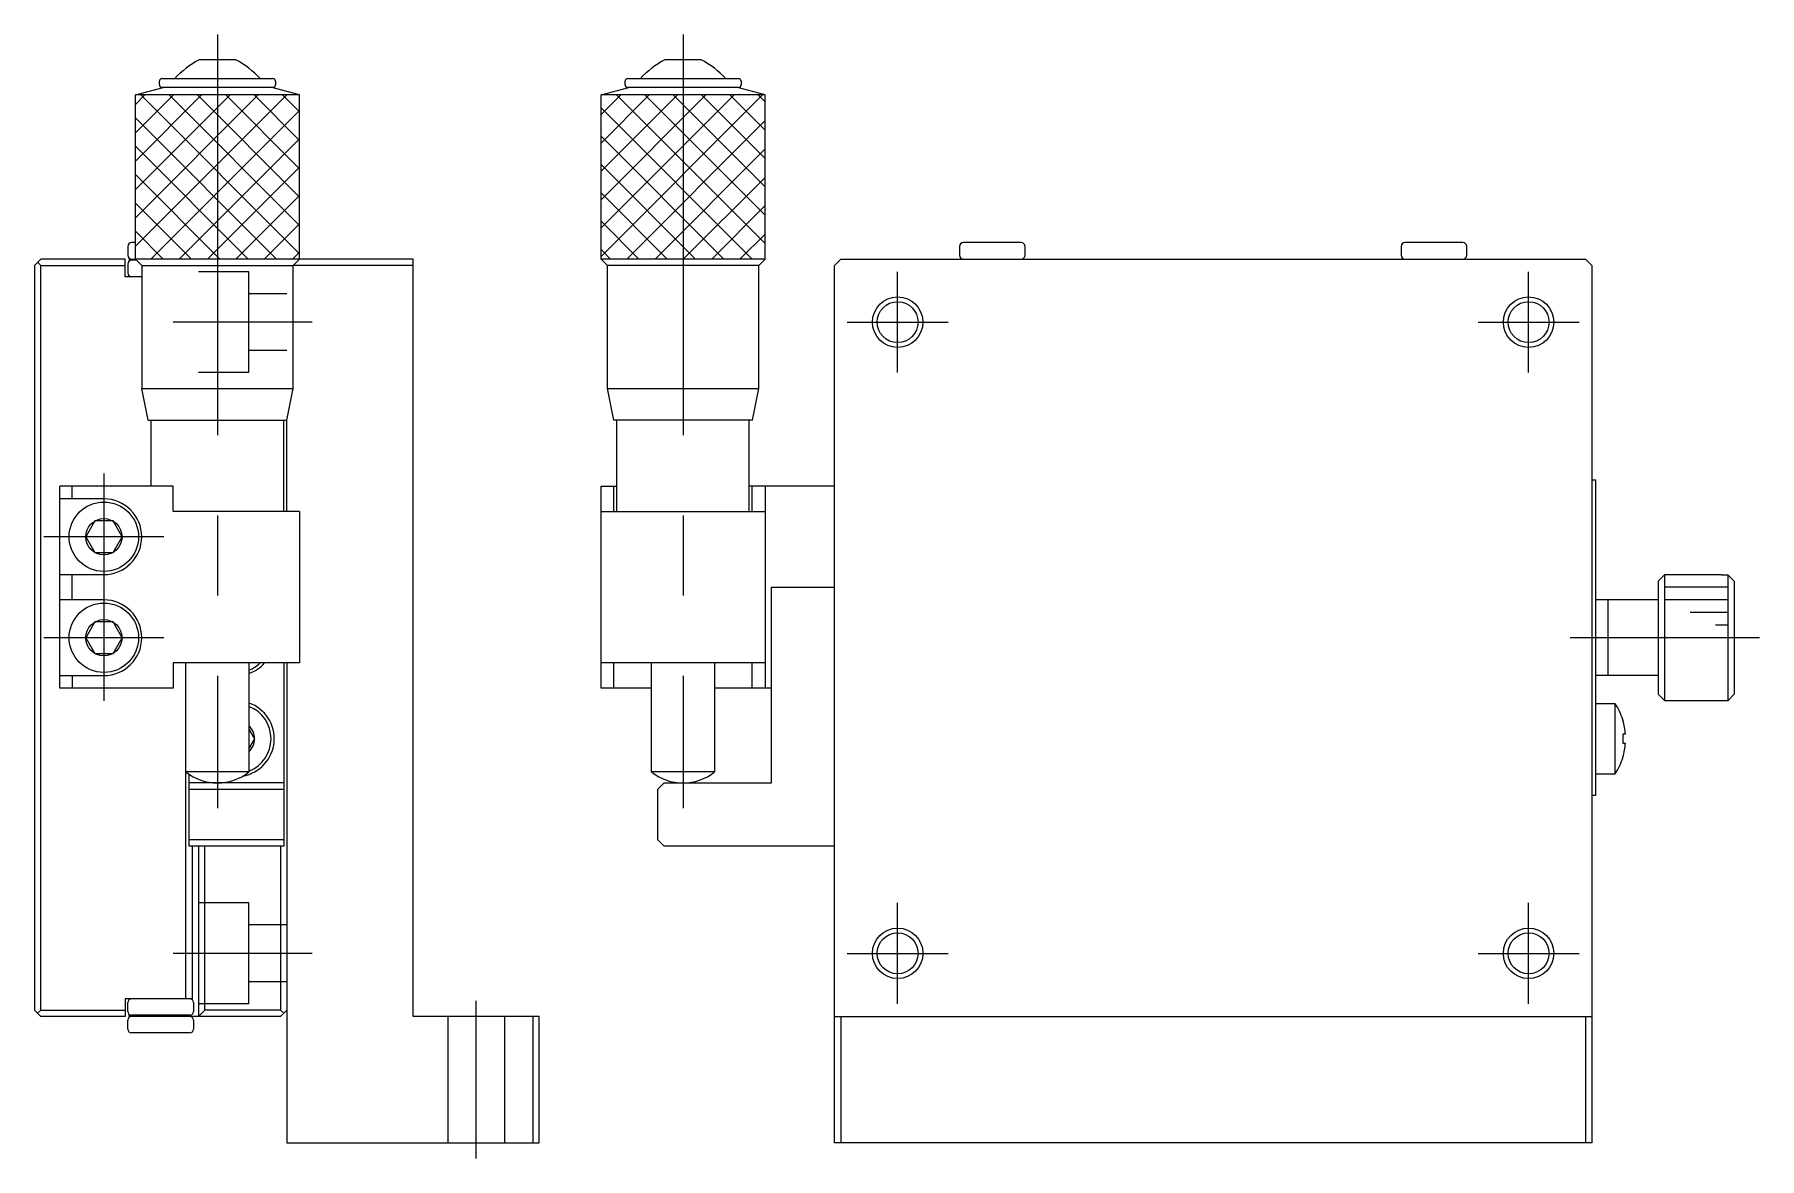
# Model space of a CAD drawing. Extents: x 0 to 308, y 0 to 201.
# Drawn here: x 171.6 to 308.3, y 60.4 to 149.5 of the extents above; entities that cross this region are included whole.
import ezdxf

# ---------------------------------------------------------------- set-up
doc = ezdxf.new("R2010")
doc.units = 0
doc.linetypes.add('CENTER', pattern=[50.8, 31.75, -6.35, 6.35, -6.35])
doc.linetypes.add('DASHED', pattern=[19.05, 12.7, -6.35])
doc.layers.get('0').update_dxf_attribs({"linetype": 'CONTINUOUS'})
doc.layers.add('CENTER', color=1, linetype='CENTER')

msp = doc.modelspace()

# ---------------------------------------------------------------- linework, layer by layer
at = {"color": 7, "linetype": 'CONTINUOUS'}
for p, q in [((184.68, 147.49), (187.57, 147.49)), ((221.58, 147.49), (224.46, 147.49)), ((179.62, 144.69), (181.82, 145.28)), ((181.52, 145.48), (181.52, 145.78)), ((181.72, 145.98), (190.52, 145.98)), ((190.52, 145.28), (181.72, 145.28)), ((192.62, 144.69), (190.42, 145.28)), ((190.72, 145.78), (190.72, 145.48)), ((216.52, 144.69), (218.72, 145.28)), ((218.42, 145.48), (218.42, 145.78)), ((218.62, 145.98), (227.42, 145.98)), ((227.42, 145.28), (218.62, 145.28)), ((229.52, 144.69), (227.32, 145.28)), ((227.62, 145.78), (227.62, 145.48)), ((179.62, 131.69), (179.62, 144.69)), ((192.62, 144.69), (179.62, 144.69)), ((192.62, 131.69), (192.62, 144.69)), ((216.52, 131.69), (216.52, 144.69)), ((229.52, 144.69), (216.52, 144.69)), ((229.52, 131.69), (229.52, 144.69)), ((179.02, 132.69), (179.02, 131.99)), ((179.62, 132.99), (179.32, 132.99)), ((244.92, 132.69), (244.92, 131.99)), ((249.82, 132.99), (245.22, 132.99)), ((250.12, 131.99), (250.12, 132.69)), ((279.92, 132.69), (279.92, 131.99)), ((284.82, 132.99), (280.22, 132.99)), ((285.12, 131.99), (285.12, 132.69)), ((172.12, 131.69), (171.62, 131.19)), ((172.12, 131.19), (171.87, 131.44)), ((178.82, 131.69), (172.12, 131.69)), ((178.82, 130.29), (178.82, 131.69)), ((179.02, 131.29), (179.02, 130.59)), ((179.12, 131.69), (179.12, 131.51)), ((179.12, 131.69), (179.62, 131.69)), ((179.72, 131.59), (179.32, 131.59)), ((180.12, 131.19), (179.62, 131.69)), ((179.62, 131.69), (179.62, 131.59)), ((192.62, 131.69), (179.62, 131.69)), ((192.12, 131.19), (192.62, 131.69)), ((201.62, 131.69), (192.62, 131.69)), ((201.62, 71.69), (201.62, 131.69)), ((217.02, 131.19), (216.52, 131.69)), ((229.52, 131.69), (216.52, 131.69)), ((229.02, 131.19), (229.52, 131.69)), ((235.02, 131.19), (235.52, 131.69)), ((235.52, 131.69), (294.52, 131.69)), ((294.52, 131.69), (295.02, 131.19)), ((171.62, 131.19), (171.62, 72.19)), ((172.12, 72.19), (172.12, 131.19)), ((172.12, 131.19), (178.82, 131.19)), ((180.12, 130.29), (178.82, 130.29)), ((179.12, 130.36), (179.12, 130.29)), ((180.12, 131.19), (180.12, 121.44)), ((180.12, 131.19), (192.12, 131.19)), ((192.12, 121.44), (192.12, 131.19)), ((201.62, 131.19), (192.12, 131.19)), ((217.02, 121.44), (217.02, 131.19)), ((229.02, 131.19), (217.02, 131.19)), ((229.02, 121.44), (229.02, 131.19)), ((235.02, 61.69), (235.02, 131.19)), ((295.02, 131.19), (295.02, 61.69)), ((180.62, 118.94), (180.12, 121.44)), ((180.12, 121.44), (192.12, 121.44)), ((191.62, 118.94), (192.12, 121.44)), ((217.52, 118.94), (217.02, 121.44)), ((217.02, 121.44), (229.02, 121.44)), ((228.52, 118.94), (229.02, 121.44)), ((180.62, 118.94), (191.62, 118.94)), ((180.87, 113.69), (180.87, 118.94)), ((191.37, 111.69), (191.37, 118.94)), ((191.62, 111.69), (191.62, 118.94)), ((228.52, 118.94), (217.52, 118.94)), ((217.77, 111.69), (217.77, 118.94)), ((228.27, 111.69), (228.27, 118.94)), ((173.62, 97.69), (173.62, 113.69)), ((182.62, 113.69), (173.62, 113.69)), ((174.62, 112.69), (174.62, 113.69)), ((182.62, 111.69), (182.62, 113.69)), ((216.52, 97.69), (216.52, 113.69)), ((216.52, 113.69), (217.77, 113.69)), ((217.54, 111.69), (217.54, 113.69)), ((235.02, 113.69), (228.27, 113.69)), ((228.5, 111.69), (228.5, 113.69)), ((229.52, 113.69), (229.52, 97.69)), ((295.02, 114.19), (295.32, 114.19)), ((295.32, 114.19), (295.32, 89.19)), ((177.12, 112.69), (173.62, 112.69)), ((176.4, 110.94), (175.68, 109.69)), ((177.85, 110.94), (176.4, 110.94)), ((178.57, 109.69), (177.85, 110.94)), ((192.62, 111.69), (182.62, 111.69)), ((192.62, 111.69), (192.62, 99.69)), ((216.52, 111.69), (229.52, 111.69)), ((175.68, 109.69), (176.4, 108.44)), ((177.85, 108.44), (178.57, 109.69)), ((176.4, 108.44), (177.85, 108.44)), ((173.62, 106.69), (177.12, 106.69)), ((174.62, 104.69), (174.62, 106.69)), ((300.32, 106.19), (300.82, 106.69)), ((300.82, 96.69), (300.82, 106.69)), ((300.82, 106.69), (305.32, 106.69)), ((305.32, 106.69), (305.32, 106.67)), ((305.32, 106.67), (305.82, 106.67)), ((305.82, 106.67), (305.82, 96.7)), ((305.82, 106.67), (306.32, 106.17)), ((230.02, 90.19), (230.02, 105.69)), ((230.02, 105.69), (235.02, 105.69)), ((300.32, 97.19), (300.32, 106.19)), ((306.32, 106.17), (306.32, 97.21)), ((177.12, 104.69), (173.62, 104.69)), ((300.32, 104.69), (295.32, 104.69)), ((296.32, 98.69), (296.32, 104.69)), ((176.4, 102.94), (175.68, 101.69)), ((177.85, 102.94), (176.4, 102.94)), ((178.57, 101.69), (177.85, 102.94)), ((175.68, 101.69), (176.4, 100.44)), ((177.85, 100.44), (178.57, 101.69)), ((176.4, 100.44), (177.85, 100.44)), ((173.62, 98.69), (177.12, 98.69)), ((174.62, 98.69), (174.62, 97.69)), ((192.62, 99.69), (182.62, 99.69)), ((182.62, 99.69), (182.62, 97.69)), ((183.62, 73.09), (183.62, 99.69)), ((188.62, 99.69), (188.62, 91.07)), ((191.37, 99.69), (191.37, 85.19)), ((191.62, 99.69), (191.62, 61.69)), ((229.52, 99.69), (216.52, 99.69)), ((217.54, 97.69), (217.54, 99.69)), ((220.52, 91.07), (220.52, 99.69)), ((225.52, 99.69), (225.52, 91.07)), ((228.5, 97.69), (228.5, 99.69)), ((300.32, 98.69), (295.32, 98.69)), ((182.62, 97.69), (173.62, 97.69)), ((220.52, 97.69), (216.52, 97.69)), ((230.02, 97.69), (225.52, 97.69)), ((300.82, 96.69), (300.32, 97.19)), ((306.32, 97.21), (305.82, 96.7)), ((295.32, 96.49), (296.86, 96.49)), ((296.86, 96.49), (296.86, 90.89)), ((305.32, 96.69), (300.82, 96.69)), ((305.82, 96.7), (305.32, 96.7)), ((305.32, 96.7), (305.32, 96.69)), ((188.62, 94.46), (189.07, 93.69)), ((297.49, 95.19), (297.49, 95.15)), ((189.07, 93.69), (188.62, 92.92)), ((297.69, 94.04), (297.49, 94.04)), ((297.49, 94.04), (297.49, 93.34)), ((297.49, 93.34), (297.69, 93.34)), ((297.49, 92.19), (297.49, 92.23)), ((188.62, 91.07), (183.62, 91.07)), ((183.87, 85.19), (183.87, 90.88)), ((225.52, 91.07), (220.52, 91.07)), ((296.86, 90.89), (295.32, 90.89)), ((191.37, 90.19), (183.87, 90.19)), ((183.87, 89.69), (191.37, 89.69)), ((221.02, 89.69), (221.52, 90.19)), ((221.02, 85.69), (221.02, 89.69)), ((221.52, 90.19), (230.02, 90.19)), ((295.32, 89.19), (295.02, 89.19)), ((191.37, 85.69), (183.87, 85.69)), ((191.37, 85.19), (183.87, 85.19)), ((184.12, 85.19), (184.12, 73.09)), ((184.62, 85.19), (184.62, 71.69)), ((185.12, 72.19), (185.12, 85.19)), ((191.12, 85.19), (191.12, 72.19)), ((221.52, 85.19), (221.02, 85.69)), ((235.02, 85.19), (221.52, 85.19)), ((184.12, 73.09), (178.82, 73.09)), ((178.82, 73.09), (178.82, 71.69)), ((179.02, 72.09), (179.02, 72.79)), ((179.12, 73.01), (179.12, 73.09)), ((184.22, 72.79), (184.22, 72.09)), ((172.12, 71.69), (171.62, 72.19)), ((172.12, 72.19), (171.87, 71.94)), ((172.12, 72.19), (178.82, 72.19)), ((178.82, 71.69), (172.12, 71.69)), ((179.02, 70.69), (179.02, 71.39)), ((179.12, 71.69), (179.12, 71.86)), ((191.12, 71.69), (179.12, 71.69)), ((183.92, 71.79), (179.32, 71.79)), ((179.62, 71.69), (179.62, 71.79)), ((180.07, 71.69), (180.07, 71.79)), ((180.2, 71.69), (180.2, 71.79)), ((181.62, 71.69), (181.62, 71.79)), ((183.05, 71.69), (183.05, 71.79)), ((183.17, 71.69), (183.17, 71.79)), ((184.22, 71.39), (184.22, 70.69)), ((185.12, 72.19), (184.62, 71.69)), ((191.12, 72.19), (185.12, 72.19)), ((191.12, 72.19), (191.37, 71.94)), ((191.62, 72.19), (191.12, 71.69)), ((211.62, 71.69), (201.62, 71.69)), ((211.12, 71.69), (211.12, 61.69)), ((211.62, 61.69), (211.62, 71.69)), ((235.02, 71.69), (295.02, 71.69)), ((235.52, 71.69), (235.52, 61.69)), ((294.52, 71.69), (294.52, 61.69)), ((183.92, 70.39), (179.32, 70.39)), ((191.62, 61.69), (211.62, 61.69)), ((295.02, 61.69), (235.02, 61.69))]:
    msp.add_line(p, q, dxfattribs=at)
at = {"color": 3, "linetype": 'CONTINUOUS'}
for p, q in [((191.61, 144.69), (179.62, 132.71)), ((189.36, 144.69), (179.62, 134.95)), ((187.12, 144.69), (179.62, 137.2)), ((184.87, 144.69), (179.62, 139.44)), ((182.63, 144.69), (179.62, 141.69)), ((180.38, 144.69), (179.62, 143.93)), ((192.62, 132.11), (180.05, 144.69)), ((192.62, 134.36), (182.29, 144.69)), ((192.62, 136.6), (184.54, 144.69)), ((192.62, 138.85), (186.78, 144.69)), ((192.62, 141.09), (189.03, 144.69)), ((192.62, 143.34), (191.27, 144.69)), ((229.31, 144.69), (216.52, 131.9)), ((227.06, 144.69), (216.52, 134.15)), ((224.82, 144.69), (216.52, 136.39)), ((222.57, 144.69), (216.52, 138.64)), ((220.33, 144.69), (216.52, 140.88)), ((218.08, 144.69), (216.52, 143.13)), ((228.5, 131.69), (216.52, 143.67)), ((229.52, 132.92), (217.75, 144.69)), ((229.52, 135.16), (219.99, 144.69)), ((229.52, 137.41), (222.24, 144.69)), ((229.52, 139.65), (224.48, 144.69)), ((229.52, 141.9), (226.73, 144.69)), ((229.52, 144.14), (228.97, 144.69)), ((190.8, 131.69), (179.62, 142.87)), ((192.62, 143.46), (180.85, 131.69)), ((229.52, 142.66), (218.55, 131.69)), ((192.62, 141.22), (183.1, 131.69)), ((226.26, 131.69), (216.52, 141.43)), ((188.56, 131.69), (179.62, 140.62)), ((229.52, 140.41), (220.8, 131.69)), ((186.31, 131.69), (179.62, 138.38)), ((192.62, 138.97), (185.34, 131.69)), ((224.01, 131.69), (216.52, 139.18)), ((229.52, 138.16), (223.04, 131.69)), ((192.62, 136.73), (187.59, 131.69)), ((221.77, 131.69), (216.52, 136.94)), ((184.07, 131.69), (179.62, 136.13)), ((229.52, 135.92), (225.29, 131.69)), ((192.62, 134.48), (189.83, 131.69)), ((219.52, 131.69), (216.52, 134.69)), ((181.82, 131.69), (179.62, 133.89)), ((229.52, 133.67), (227.53, 131.69)), ((192.62, 132.24), (192.08, 131.69)), ((217.28, 131.69), (216.52, 132.45)), ((305.82, 105.69), (300.82, 105.69)), ((305.82, 104.69), (300.82, 104.69)), ((305.82, 103.69), (302.82, 103.69)), ((305.82, 102.69), (304.82, 102.69))]:
    msp.add_line(p, q, dxfattribs=at)
at = {"color": 3, "linetype": 'DASHED'}
for p, q in [((188.62, 130.69), (184.62, 130.69)), ((188.62, 122.69), (188.62, 130.69)), ((191.62, 128.94), (188.62, 128.94)), ((191.62, 124.44), (188.62, 124.44)), ((188.62, 122.69), (184.62, 122.69)), ((188.62, 80.69), (184.62, 80.69)), ((188.62, 72.69), (188.62, 80.69)), ((191.62, 78.94), (188.62, 78.94)), ((191.62, 74.44), (188.62, 74.44)), ((188.62, 72.69), (184.62, 72.69)), ((204.37, 71.69), (204.37, 61.69)), ((208.87, 71.69), (208.87, 61.69))]:
    msp.add_line(p, q, dxfattribs=at)
at = {"color": 3, "linetype": 'CONTINUOUS'}
for centre in [(240.02, 126.69), (290.02, 126.69), (240.02, 76.69), (290.02, 76.69)]:
    msp.add_circle(centre, 2, dxfattribs=at)
at = {"color": 7, "linetype": 'CONTINUOUS'}
for centre, radius in [((240.02, 126.69), 1.62), ((290.02, 126.69), 1.62), ((177.12, 109.69), 2.75), ((177.12, 109.69), 1.44), ((177.12, 101.69), 2.75), ((177.12, 101.69), 1.44), ((240.02, 76.69), 1.62), ((290.02, 76.69), 1.62)]:
    msp.add_circle(centre, radius, dxfattribs=at)
for centre, radius, start, end in [((188.44, 140.59), 7.85, 118.6151, 136.7208), ((183.81, 140.59), 7.85, 43.2792, 61.3849), ((225.34, 140.59), 7.85, 118.6151, 136.7208), ((220.7, 140.59), 7.85, 43.2792, 61.3849), ((181.72, 145.78), 0.2, 90, 180), ((181.72, 145.48), 0.2, 180, 270), ((190.52, 145.78), 0.2, 0, 90), ((190.52, 145.48), 0.2, 270, 360), ((218.62, 145.78), 0.2, 90, 180), ((218.62, 145.48), 0.2, 180, 270), ((227.42, 145.78), 0.2, 0, 90), ((227.42, 145.48), 0.2, 270, 360), ((179.32, 132.69), 0.3, 90, 180), ((245.22, 132.69), 0.3, 90, 180), ((249.82, 132.69), 0.3, 0, 90), ((280.22, 132.69), 0.3, 90, 180), ((284.82, 132.69), 0.3, 0, 90), ((179.32, 131.99), 0.3, 180, 270), ((179.32, 131.29), 0.3, 90, 180), ((245.22, 131.99), 0.3, 180, 270), ((249.82, 131.99), 0.3, 270, 360), ((280.22, 131.99), 0.3, 180, 270), ((284.82, 131.99), 0.3, 270, 360), ((179.32, 130.59), 0.3, 180, 270), ((177.12, 109.69), 3, 270, 90), ((177.12, 101.69), 3, 270, 90), ((187.62, 101.69), 2.75, 291.3237, 313.3417), ((187.62, 101.69), 3, 289.4712, 318.1897), ((187.62, 93.69), 3, 279.8815, 70.5288), ((187.62, 93.69), 2.75, 291.3237, 68.6763), ((292.72, 93.69), 5, 17.4576, 34.0558), ((187.62, 93.69), 1.44, 313.8538, 46.1462), ((292.72, 93.69), 4.99, 4.0239, 17.0039), ((292.72, 93.69), 4.99, 342.9961, 355.9761), ((292.72, 93.69), 5, 325.9442, 342.5424), ((186.12, 94.19), 4, 231.3178, 308.6822), ((223.02, 94.19), 4, 231.3178, 308.6822), ((179.32, 72.79), 0.3, 90, 180), ((183.92, 72.79), 0.3, 360, 90), ((179.32, 72.09), 0.3, 180, 270), ((179.32, 71.39), 0.3, 90, 180), ((183.92, 72.09), 0.3, 270, 0), ((183.92, 71.39), 0.3, 0, 90), ((179.32, 70.69), 0.3, 180, 270), ((183.92, 70.69), 0.3, 270, 0)]:
    msp.add_arc(centre, radius, start, end, dxfattribs=at)
at = {"layer": 'CENTER', "color": 1, "linetype": 'CENTER'}
for p, q in [((186.12, 149.48), (186.12, 88.19)), ((223.02, 149.48), (223.02, 88.19)), ((240.02, 122.69), (240.02, 130.69)), ((290.02, 122.69), (290.02, 130.69)), ((193.62, 126.69), (182.62, 126.69)), ((236.02, 126.69), (244.02, 126.69)), ((286.02, 126.69), (294.02, 126.69)), ((177.12, 114.69), (177.12, 96.69)), ((181.87, 109.69), (172.37, 109.69)), ((181.87, 101.69), (172.37, 101.69)), ((308.32, 101.69), (293.32, 101.69)), ((240.02, 72.69), (240.02, 80.69)), ((290.02, 72.69), (290.02, 80.69)), ((193.62, 76.69), (182.62, 76.69)), ((236.02, 76.69), (244.02, 76.69)), ((286.02, 76.69), (294.02, 76.69)), ((206.62, 60.44), (206.62, 72.94))]:
    msp.add_line(p, q, dxfattribs=at)

doc.saveas('drawing.dxf')
